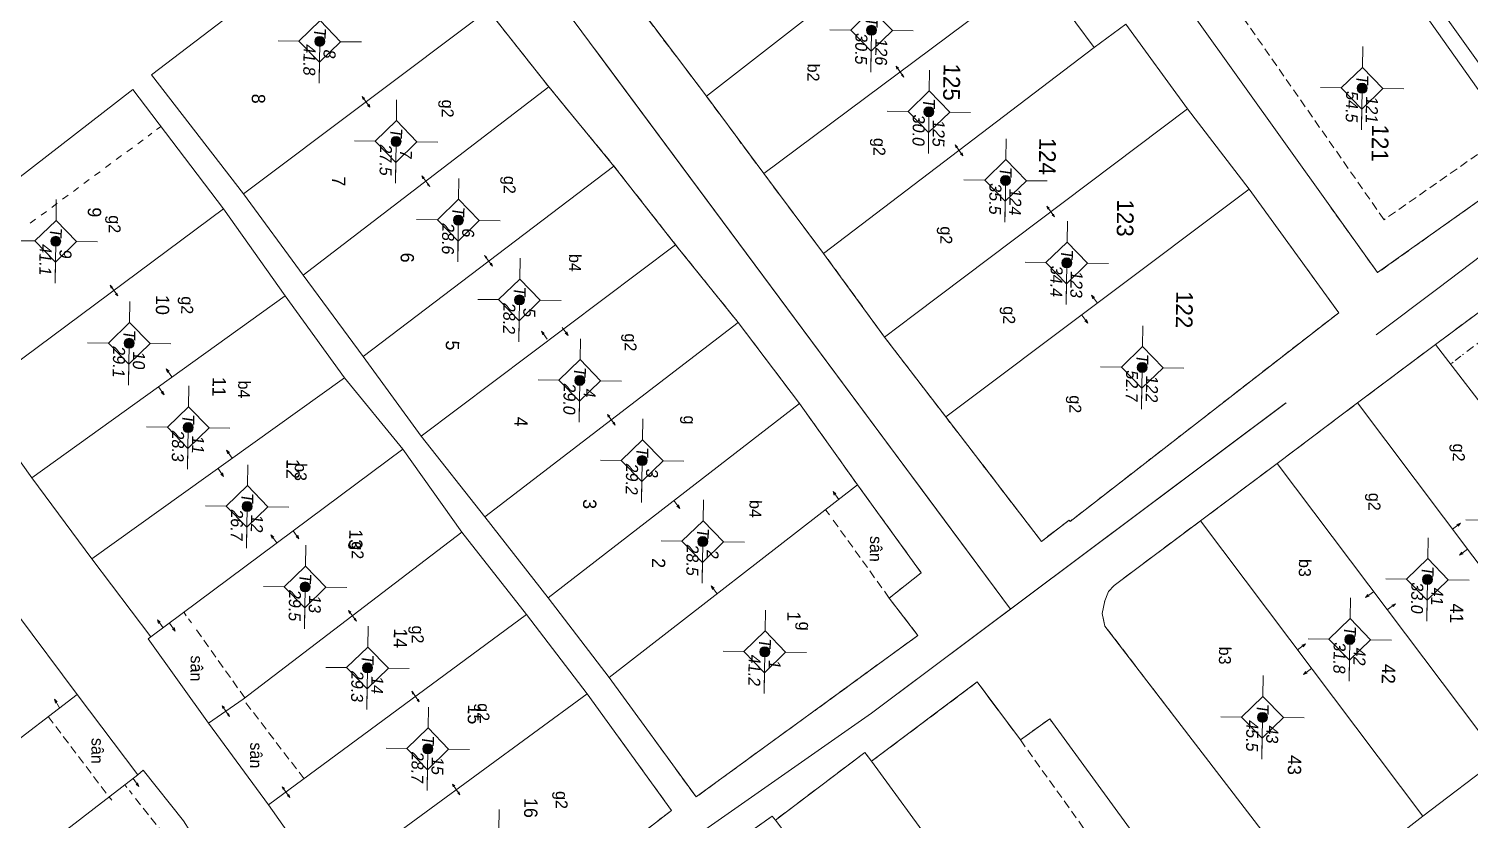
# Model space of a CAD drawing. Extents: x 601689 to 602595, y 1189742 to 1190763.
# Drawn here: x 602143.96 to 602187.18, y 1190219.54 to 1190243.26 of the extents above; entities that cross this region are included whole.
import ezdxf
from ezdxf.enums import TextEntityAlignment as Align

# ---------------------------------------------------------------- set-up
doc = ezdxf.new("R2010")
doc.units = 0
doc.header["$MEASUREMENT"] = 0
doc.linetypes.add('HIDDEN', pattern=[0.375, 0.25, -0.125])
for name, color, linetype in [('10', 250, 'Continuous'), ('11', 7, 'Continuous'), ('13', 7, 'Continuous'), ('14', 7, 'Continuous'), ('15', 7, 'Continuous'), ('16', 7, 'Continuous'), ('22', 7, 'Continuous'), ('53', 7, 'Continuous'), ('57', 7, 'Continuous')]:
    doc.layers.add(name, color=color, linetype=linetype)
doc.styles.add('TXT', font='vnshx.shx')

# ---------------------------------------------------------------- blocks, each defined once
blk = doc.blocks.new('NH3R')
at = {"layer": '16', "color": 7, "linetype": 'Continuous', "lineweight": 0}
for p, q in [((0, 0), (0.297, -0.005)), ((0.297, -0.005), (0.186, 0.031)), ((0.297, -0.005), (0.189, -0.033))]:
    blk.add_line(p, q, dxfattribs=at)
blk = doc.blocks.new('*M867867867867')
at = {"layer": '13', "color": 3, "linetype": 'Continuous', "lineweight": 0}
blk.add_line((602612.687, 1189851.477), (602613.707, 1189851.477), dxfattribs=at)
at = {"layer": '13', "color": 3, "linetype": 'Continuous', "lineweight": 0, "style": 'TXT', "oblique": 7.6055}
blk.add_text('T', height=0.36, dxfattribs=at).set_placement((602612.49, 1189851.477), align=Align.MIDDLE_RIGHT)
for s, p in [('41', (602612.837, 1189851.777)), ('33.0', (602612.687, 1189851.177))]:
    blk.add_text(s, height=0.36, dxfattribs=at).set_placement(p, align=Align.MIDDLE_LEFT)
blk = doc.blocks.new('*M870870870870')
at = {"layer": '13', "color": 3, "linetype": 'Continuous', "lineweight": 0}
blk.add_line((602614.518, 1189849.174), (602615.538, 1189849.174), dxfattribs=at)
at = {"layer": '13', "color": 3, "linetype": 'Continuous', "lineweight": 0, "style": 'TXT', "oblique": 7.6055}
for s, p in [('42', (602614.668, 1189849.474)), ('31.8', (602614.518, 1189848.874))]:
    blk.add_text(s, height=0.36, dxfattribs=at).set_placement(p, align=Align.MIDDLE_LEFT)
blk.add_text('T', height=0.36, dxfattribs=at).set_placement((602614.321, 1189849.174), align=Align.MIDDLE_RIGHT)
blk = doc.blocks.new('*M873873873873')
at = {"layer": '13', "color": 3, "linetype": 'Continuous', "lineweight": 0}
blk.add_line((602616.89, 1189846.591), (602617.91, 1189846.591), dxfattribs=at)
at = {"layer": '13', "color": 3, "linetype": 'Continuous', "lineweight": 0, "style": 'TXT', "oblique": 7.6055}
for s, p in [('43', (602617.04, 1189846.891)), ('45.5', (602616.89, 1189846.291))]:
    blk.add_text(s, height=0.36, dxfattribs=at).set_placement(p, align=Align.MIDDLE_LEFT)
blk.add_text('T', height=0.36, dxfattribs=at).set_placement((602616.693, 1189846.591), align=Align.MIDDLE_RIGHT)
blk = doc.blocks.new('CENTRD')
at = {"layer": '11', "linetype": 'Continuous', "lineweight": 0}
h = blk.add_hatch(color=2, dxfattribs=at)
edge = h.paths.add_edge_path()
edge.add_arc((0, 0), 0.15, 0, 360)
at = {"layer": '11', "color": 2, "linetype": 'Continuous', "lineweight": 0}
for p, q in [((0, 1.25), (0, 0.625)), ((0, 0.625), (-0.625, 0)), ((0.625, 0), (0, 0.625)), ((-0.625, 0), (-1.25, 0)), ((-0.625, 0), (0, -0.625)), ((0, -0.625), (0.625, 0)), ((1.25, 0), (0.625, 0)), ((0, -0.625), (0, -1.25))]:
    blk.add_line(p, q, dxfattribs=at)
blk.add_circle((0, 0), 0.15, dxfattribs=at)
blk = doc.blocks.new('NH3')
at = {"layer": '16', "color": 7, "linetype": 'Continuous', "lineweight": 0}
for p, q in [((-0.199, -0.002), (-0.113, 0.021)), ((0.197, -0.012), (0.107, 0.015)), ((-0.199, -0.002), (0.197, -0.012)), ((-0.199, -0.002), (-0.116, -0.035)), ((0.197, -0.012), (0.104, -0.027))]:
    blk.add_line(p, q, dxfattribs=at)
blk = doc.blocks.new('*M986986986986')
at = {"layer": '13', "color": 3, "linetype": 'Continuous', "lineweight": 0}
blk.add_line((602597.997, 1189849.305), (602599.017, 1189849.305), dxfattribs=at)
at = {"layer": '13', "color": 3, "linetype": 'Continuous', "lineweight": 0, "style": 'TXT', "oblique": 7.6055}
blk.add_text('T', height=0.36, dxfattribs=at).set_placement((602597.8, 1189849.305), align=Align.MIDDLE_RIGHT)
for s, p in [('121', (602598.147, 1189849.605)), ('54.5', (602597.997, 1189849.005))]:
    blk.add_text(s, height=0.36, dxfattribs=at).set_placement(p, align=Align.MIDDLE_LEFT)
blk = doc.blocks.new('*M1001100110011001')
at = {"layer": '13', "color": 3, "linetype": 'Continuous', "lineweight": 0}
blk.add_line((602606.457, 1189842.832), (602607.477, 1189842.832), dxfattribs=at)
at = {"layer": '13', "color": 3, "linetype": 'Continuous', "lineweight": 0, "style": 'TXT', "oblique": 7.6055}
blk.add_text('T', height=0.36, dxfattribs=at).set_placement((602606.26, 1189842.832), align=Align.MIDDLE_RIGHT)
for s, p in [('122', (602606.607, 1189843.132)), ('52.7', (602606.457, 1189842.532))]:
    blk.add_text(s, height=0.36, dxfattribs=at).set_placement(p, align=Align.MIDDLE_LEFT)
blk = doc.blocks.new('*M1005100510051005')
at = {"layer": '13', "color": 3, "linetype": 'Continuous', "lineweight": 0}
blk.add_line((602603.358, 1189840.525), (602604.378, 1189840.525), dxfattribs=at)
at = {"layer": '13', "color": 3, "linetype": 'Continuous', "lineweight": 0, "style": 'TXT', "oblique": 7.6055}
for s, p in [('123', (602603.508, 1189840.825)), ('34.4', (602603.358, 1189840.225))]:
    blk.add_text(s, height=0.36, dxfattribs=at).set_placement(p, align=Align.MIDDLE_LEFT)
blk.add_text('T', height=0.36, dxfattribs=at).set_placement((602603.161, 1189840.525), align=Align.MIDDLE_RIGHT)
blk = doc.blocks.new('*M1011101110111011')
at = {"layer": '13', "color": 3, "linetype": 'Continuous', "lineweight": 0}
blk.add_line((602600.913, 1189838.654), (602601.933, 1189838.654), dxfattribs=at)
at = {"layer": '13', "color": 3, "linetype": 'Continuous', "lineweight": 0, "style": 'TXT', "oblique": 7.6055}
for s, p in [('124', (602601.063, 1189838.954)), ('35.5', (602600.913, 1189838.354))]:
    blk.add_text(s, height=0.36, dxfattribs=at).set_placement(p, align=Align.MIDDLE_LEFT)
blk.add_text('T', height=0.36, dxfattribs=at).set_placement((602600.716, 1189838.654), align=Align.MIDDLE_RIGHT)
blk = doc.blocks.new('*M1017101710171017')
at = {"layer": '13', "color": 3, "linetype": 'Continuous', "lineweight": 0}
blk.add_line((602598.89, 1189836.327), (602599.91, 1189836.327), dxfattribs=at)
at = {"layer": '13', "color": 3, "linetype": 'Continuous', "lineweight": 0, "style": 'TXT', "oblique": 7.6055}
for s, p in [('125', (602599.04, 1189836.627)), ('30.0', (602598.89, 1189836.027))]:
    blk.add_text(s, height=0.36, dxfattribs=at).set_placement(p, align=Align.MIDDLE_LEFT)
blk.add_text('T', height=0.36, dxfattribs=at).set_placement((602598.693, 1189836.327), align=Align.MIDDLE_RIGHT)
blk = doc.blocks.new('*M1021102110211021')
at = {"layer": '13', "color": 3, "linetype": 'Continuous', "lineweight": 0}
blk.add_line((602596.475, 1189834.57), (602597.495, 1189834.57), dxfattribs=at)
at = {"layer": '13', "color": 3, "linetype": 'Continuous', "lineweight": 0, "style": 'TXT', "oblique": 7.6055}
for s, p in [('126', (602596.625, 1189834.87)), ('30.5', (602596.475, 1189834.27))]:
    blk.add_text(s, height=0.36, dxfattribs=at).set_placement(p, align=Align.MIDDLE_LEFT)
blk.add_text('T', height=0.36, dxfattribs=at).set_placement((602596.278, 1189834.57), align=Align.MIDDLE_RIGHT)
blk = doc.blocks.new('*M1716171617161716')
at = {"layer": '13', "color": 3, "linetype": 'Continuous', "lineweight": 0}
blk.add_line((602615.143, 1189831.639), (602616.163, 1189831.639), dxfattribs=at)
at = {"layer": '13', "color": 3, "linetype": 'Continuous', "lineweight": 0, "style": 'TXT', "oblique": 7.6055}
blk.add_text('T', height=0.36, dxfattribs=at).set_placement((602614.946, 1189831.639), align=Align.MIDDLE_RIGHT)
for s, p in [('1', (602615.293, 1189831.939)), ('41.2', (602615.143, 1189831.339))]:
    blk.add_text(s, height=0.36, dxfattribs=at).set_placement(p, align=Align.MIDDLE_LEFT)
blk = doc.blocks.new('*M1717171717171717')
at = {"layer": '13', "color": 3, "linetype": 'Continuous', "lineweight": 0}
blk.add_line((602611.867, 1189829.732), (602612.887, 1189829.732), dxfattribs=at)
at = {"layer": '13', "color": 3, "linetype": 'Continuous', "lineweight": 0, "style": 'TXT', "oblique": 7.6055}
for s, p in [('2', (602612.017, 1189830.032)), ('28.5', (602611.867, 1189829.432))]:
    blk.add_text(s, height=0.36, dxfattribs=at).set_placement(p, align=Align.MIDDLE_LEFT)
blk.add_text('T', height=0.36, dxfattribs=at).set_placement((602611.67, 1189829.732), align=Align.MIDDLE_RIGHT)
blk = doc.blocks.new('*M1718171817181718')
at = {"layer": '13', "color": 3, "linetype": 'Continuous', "lineweight": 0}
blk.add_line((602609.468, 1189827.881), (602610.488, 1189827.881), dxfattribs=at)
at = {"layer": '13', "color": 3, "linetype": 'Continuous', "lineweight": 0, "style": 'TXT', "oblique": 7.6055}
for s, p in [('3', (602609.618, 1189828.181)), ('29.2', (602609.468, 1189827.581))]:
    blk.add_text(s, height=0.36, dxfattribs=at).set_placement(p, align=Align.MIDDLE_LEFT)
blk.add_text('T', height=0.36, dxfattribs=at).set_placement((602609.271, 1189827.881), align=Align.MIDDLE_RIGHT)
blk = doc.blocks.new('*M1719171917191719')
at = {"layer": '13', "color": 3, "linetype": 'Continuous', "lineweight": 0}
blk.add_line((602607.093, 1189825.974), (602608.113, 1189825.974), dxfattribs=at)
at = {"layer": '13', "color": 3, "linetype": 'Continuous', "lineweight": 0, "style": 'TXT', "oblique": 7.6055}
blk.add_text('T', height=0.36, dxfattribs=at).set_placement((602606.896, 1189825.974), align=Align.MIDDLE_RIGHT)
for s, p in [('4', (602607.243, 1189826.274)), ('29.0', (602607.093, 1189825.674))]:
    blk.add_text(s, height=0.36, dxfattribs=at).set_placement(p, align=Align.MIDDLE_LEFT)
blk = doc.blocks.new('*M1720172017201720')
at = {"layer": '13', "color": 3, "linetype": 'Continuous', "lineweight": 0}
blk.add_line((602604.707, 1189824.132), (602605.727, 1189824.132), dxfattribs=at)
at = {"layer": '13', "color": 3, "linetype": 'Continuous', "lineweight": 0, "style": 'TXT', "oblique": 7.6055}
for s, p in [('5', (602604.857, 1189824.432)), ('28.2', (602604.707, 1189823.832))]:
    blk.add_text(s, height=0.36, dxfattribs=at).set_placement(p, align=Align.MIDDLE_LEFT)
blk.add_text('T', height=0.36, dxfattribs=at).set_placement((602604.51, 1189824.132), align=Align.MIDDLE_RIGHT)
blk = doc.blocks.new('*M1722172217221722')
at = {"layer": '13', "color": 3, "linetype": 'Continuous', "lineweight": 0}
blk.add_line((602602.343, 1189822.265), (602603.363, 1189822.265), dxfattribs=at)
at = {"layer": '13', "color": 3, "linetype": 'Continuous', "lineweight": 0, "style": 'TXT', "oblique": 7.6055}
for s, p in [('6', (602602.493, 1189822.565)), ('28.6', (602602.343, 1189821.965))]:
    blk.add_text(s, height=0.36, dxfattribs=at).set_placement(p, align=Align.MIDDLE_LEFT)
blk.add_text('T', height=0.36, dxfattribs=at).set_placement((602602.146, 1189822.265), align=Align.MIDDLE_RIGHT)
blk = doc.blocks.new('*M1723172317231723')
at = {"layer": '13', "color": 3, "linetype": 'Continuous', "lineweight": 0}
blk.add_line((602618.197, 1189821.578), (602619.217, 1189821.578), dxfattribs=at)
at = {"layer": '13', "color": 3, "linetype": 'Continuous', "lineweight": 0, "style": 'TXT', "oblique": 7.6055}
for s, p in [('15', (602618.347, 1189821.878)), ('28.7', (602618.197, 1189821.278))]:
    blk.add_text(s, height=0.36, dxfattribs=at).set_placement(p, align=Align.MIDDLE_LEFT)
blk.add_text('T', height=0.36, dxfattribs=at).set_placement((602618, 1189821.578), align=Align.MIDDLE_RIGHT)
blk = doc.blocks.new('*M1724172417241724')
at = {"layer": '13', "color": 3, "linetype": 'Continuous', "lineweight": 0}
blk.add_line((602600.014, 1189820.363), (602601.034, 1189820.363), dxfattribs=at)
at = {"layer": '13', "color": 3, "linetype": 'Continuous', "lineweight": 0, "style": 'TXT', "oblique": 7.6055}
blk.add_text('T', height=0.36, dxfattribs=at).set_placement((602599.817, 1189820.363), align=Align.MIDDLE_RIGHT)
for s, p in [('7', (602600.164, 1189820.663)), ('27.5', (602600.014, 1189820.063))]:
    blk.add_text(s, height=0.36, dxfattribs=at).set_placement(p, align=Align.MIDDLE_LEFT)
blk = doc.blocks.new('*M1725172517251725')
at = {"layer": '13', "color": 3, "linetype": 'Continuous', "lineweight": 0}
blk.add_line((602615.799, 1189819.736), (602616.819, 1189819.736), dxfattribs=at)
at = {"layer": '13', "color": 3, "linetype": 'Continuous', "lineweight": 0, "style": 'TXT', "oblique": 7.6055}
for s, p in [('14', (602615.949, 1189820.036)), ('29.3', (602615.799, 1189819.436))]:
    blk.add_text(s, height=0.36, dxfattribs=at).set_placement(p, align=Align.MIDDLE_LEFT)
blk.add_text('T', height=0.36, dxfattribs=at).set_placement((602615.602, 1189819.736), align=Align.MIDDLE_RIGHT)
blk = doc.blocks.new('*M1726172617261726')
at = {"layer": '13', "color": 3, "linetype": 'Continuous', "lineweight": 0}
blk.add_line((602597.046, 1189818.031), (602598.066, 1189818.031), dxfattribs=at)
at = {"layer": '13', "color": 3, "linetype": 'Continuous', "lineweight": 0, "style": 'TXT', "oblique": 7.6055}
for s, p in [('8', (602597.196, 1189818.331)), ('41.8', (602597.046, 1189817.731))]:
    blk.add_text(s, height=0.36, dxfattribs=at).set_placement(p, align=Align.MIDDLE_LEFT)
blk.add_text('T', height=0.36, dxfattribs=at).set_placement((602596.849, 1189818.031), align=Align.MIDDLE_RIGHT)
blk = doc.blocks.new('*M1727172717271727')
at = {"layer": '13', "color": 3, "linetype": 'Continuous', "lineweight": 0}
blk.add_line((602613.401, 1189817.829), (602614.421, 1189817.829), dxfattribs=at)
at = {"layer": '13', "color": 3, "linetype": 'Continuous', "lineweight": 0, "style": 'TXT', "oblique": 7.6055}
blk.add_text('T', height=0.36, dxfattribs=at).set_placement((602613.204, 1189817.829), align=Align.MIDDLE_RIGHT)
for s, p in [('13', (602613.551, 1189818.129)), ('29.5', (602613.401, 1189817.529))]:
    blk.add_text(s, height=0.36, dxfattribs=at).set_placement(p, align=Align.MIDDLE_LEFT)
blk = doc.blocks.new('*M1729172917291729')
at = {"layer": '13', "color": 3, "linetype": 'Continuous', "lineweight": 0}
blk.add_line((602611.012, 1189816.057), (602612.032, 1189816.057), dxfattribs=at)
at = {"layer": '13', "color": 3, "linetype": 'Continuous', "lineweight": 0, "style": 'TXT', "oblique": 7.6055}
blk.add_text('T', height=0.36, dxfattribs=at).set_placement((602610.815, 1189816.057), align=Align.MIDDLE_RIGHT)
for s, p in [('12', (602611.162, 1189816.357)), ('26.7', (602611.012, 1189815.757))]:
    blk.add_text(s, height=0.36, dxfattribs=at).set_placement(p, align=Align.MIDDLE_LEFT)
blk = doc.blocks.new('*M1731173117311731')
at = {"layer": '13', "color": 3, "linetype": 'Continuous', "lineweight": 0}
blk.add_line((602608.675, 1189814.255), (602609.695, 1189814.255), dxfattribs=at)
at = {"layer": '13', "color": 3, "linetype": 'Continuous', "lineweight": 0, "style": 'TXT', "oblique": 7.6055}
for s, p in [('11', (602608.825, 1189814.555)), ('28.3', (602608.675, 1189813.955))]:
    blk.add_text(s, height=0.36, dxfattribs=at).set_placement(p, align=Align.MIDDLE_LEFT)
blk.add_text('T', height=0.36, dxfattribs=at).set_placement((602608.478, 1189814.255), align=Align.MIDDLE_RIGHT)
blk = doc.blocks.new('*M1733173317331733')
at = {"layer": '13', "color": 3, "linetype": 'Continuous', "lineweight": 0}
blk.add_line((602606.176, 1189812.449), (602607.196, 1189812.449), dxfattribs=at)
at = {"layer": '13', "color": 3, "linetype": 'Continuous', "lineweight": 0, "style": 'TXT', "oblique": 7.6055}
for s, p in [('10', (602606.326, 1189812.749)), ('29.1', (602606.176, 1189812.149))]:
    blk.add_text(s, height=0.36, dxfattribs=at).set_placement(p, align=Align.MIDDLE_LEFT)
blk.add_text('T', height=0.36, dxfattribs=at).set_placement((602605.979, 1189812.449), align=Align.MIDDLE_RIGHT)
blk = doc.blocks.new('*M1736173617361736')
at = {"layer": '13', "color": 3, "linetype": 'Continuous', "lineweight": 0}
blk.add_line((602603.151, 1189810.202), (602604.171, 1189810.202), dxfattribs=at)
at = {"layer": '13', "color": 3, "linetype": 'Continuous', "lineweight": 0, "style": 'TXT', "oblique": 7.6055}
for s, p in [('9', (602603.301, 1189810.502)), ('41.1', (602603.151, 1189809.902))]:
    blk.add_text(s, height=0.36, dxfattribs=at).set_placement(p, align=Align.MIDDLE_LEFT)
blk.add_text('T', height=0.36, dxfattribs=at).set_placement((602602.954, 1189810.202), align=Align.MIDDLE_RIGHT)

msp = doc.modelspace()

# ---------------------------------------------------------------- linework, layer by layer
at = {"layer": '10', "color": 7, "linetype": 'Continuous', "lineweight": 0}
for p, q in [((602172.337, 1190247.504), (602164.28, 1190241.235)), ((602174.182, 1190245.019), (602165.999, 1190238.921)), ((602174.182, 1190245.019), (602175.911, 1190242.695)), ((602157.735, 1190243.815), (602150.399, 1190238.315)), ((602157.735, 1190243.815), (602159.554, 1190241.519)), ((602164.28, 1190241.235), (602162.394, 1190243.731)), ((602175.911, 1190242.695), (602167.796, 1190236.526)), ((602152.186, 1190235.871), (602159.554, 1190241.519)), ((602159.554, 1190241.519), (602161.501, 1190239.143)), ((602165.999, 1190238.921), (602164.28, 1190241.235)), ((602180.552, 1190238.451), (602178.706, 1190240.857)), ((602161.501, 1190239.143), (602153.993, 1190233.435)), ((602161.501, 1190239.143), (602163.359, 1190236.787)), ((602167.796, 1190236.526), (602165.999, 1190238.921)), ((602150.399, 1190238.315), (602152.186, 1190235.871)), ((602180.552, 1190238.451), (602171.458, 1190231.625)), ((602149.804, 1190237.863), (602151.648, 1190235.257)), ((602163.359, 1190236.787), (602155.73, 1190231.052)), ((602163.359, 1190236.787), (602165.237, 1190234.451)), ((602169.622, 1190234.021), (602167.796, 1190236.526)), ((602152.186, 1190235.871), (602153.993, 1190233.435)), ((602186.139, 1190233.794), (602188.594, 1190235.621)), ((602144.052, 1190229.801), (602151.648, 1190235.257)), ((602151.648, 1190235.257), (602153.433, 1190232.793)), ((602165.237, 1190234.451), (602157.637, 1190228.635)), ((602165.237, 1190234.451), (602167.074, 1190232.026)), ((602171.458, 1190231.625), (602169.622, 1190234.021)), ((602183.805, 1190232.046), (602186.139, 1190233.794)), ((602186.139, 1190233.794), (602192.8, 1190225.133)), ((602153.993, 1190233.435), (602155.73, 1190231.052)), ((602153.433, 1190232.793), (602145.849, 1190227.377)), ((602153.433, 1190232.793), (602155.175, 1190230.659)), ((602144.052, 1190229.801), (602142.296, 1190232.256)), ((602167.074, 1190232.026), (602159.533, 1190226.209)), ((602167.074, 1190232.026), (602168.811, 1190229.592)), ((602181.4, 1190230.23), (602183.805, 1190232.046)), ((602183.805, 1190232.046), (602190.405, 1190223.275)), ((602155.73, 1190231.052), (602157.637, 1190228.635)), ((602155.175, 1190230.659), (602147.627, 1190225.033)), ((602155.175, 1190230.659), (602156.951, 1190228.175)), ((602179.096, 1190228.511), (602181.4, 1190230.23)), ((602181.4, 1190230.23), (602187.991, 1190221.478)), ((602145.849, 1190227.377), (602144.052, 1190229.801)), ((602168.811, 1190229.592), (602161.361, 1190223.814)), ((602157.637, 1190228.635), (602159.533, 1190226.209)), ((602156.951, 1190228.175), (602158.887, 1190225.708)), ((602185.765, 1190219.659), (602179.096, 1190228.511)), ((602147.627, 1190225.033), (602145.849, 1190227.377)), ((602159.533, 1190226.209), (602161.361, 1190223.814)), ((602158.887, 1190225.708), (602151.148, 1190220.004)), ((602158.887, 1190225.708), (602160.705, 1190223.333)), ((602160.705, 1190223.333), (602152.866, 1190217.59)), ((602145.414, 1190223.313), (602136.348, 1190216.347)), ((602147.23, 1190220.898), (602145.414, 1190223.313)), ((602151.148, 1190220.004), (602149.352, 1190222.448)), ((602169.227, 1190221.306), (602176.001, 1190212.092)), ((602137.953, 1190213.774), (602147.23, 1190220.898)), ((602152.866, 1190217.59), (602151.148, 1190220.004)), ((602173.455, 1190210.187), (602166.352, 1190219.545))]:
    msp.add_line(p, q, dxfattribs=at)
for points in [[(602191.01, 1190242.629), (602188.456, 1190240.823), (602183.961, 1190247.105), (602184.042, 1190247.164), (602182.346, 1190249.667)], [(602150.399, 1190238.315), (602147.638, 1190241.873), (602154.136, 1190246.834), (602155.006, 1190247.472), (602157.735, 1190243.815)], [(602183.362, 1190247.173), (602189.003, 1190239.215), (602184.408, 1190235.949), (602178.884, 1190243.665)], [(602178.706, 1190240.857), (602176.861, 1190243.392), (602175.911, 1190242.695)], [(602149.804, 1190237.863), (602147.082, 1190241.44), (602139.734, 1190235.751), (602142.296, 1190232.256)], [(602178.706, 1190240.857), (602170.521, 1190234.699), (602169.622, 1190234.021)], [(602171.458, 1190231.625), (602174.327, 1190227.896), (602175.157, 1190228.535), (602175.186, 1190228.495), (602183.242, 1190234.745), (602180.552, 1190238.451)], [(602142.296, 1190232.256), (602142.528, 1190232.462), (602149.804, 1190237.863)], [(602168.811, 1190229.592), (602170.724, 1190226.955), (602169.764, 1190226.198), (602170.619, 1190225.077), (602163.972, 1190220.238), (602161.361, 1190223.814)], [(602156.951, 1190228.175), (602150.391, 1190223.164), (602149.352, 1190222.448)], [(602185.765, 1190219.659), (602183.461, 1190217.871), (602182.767, 1190217.6), (602182.248, 1190217.687), (602181.863, 1190218.023), (602176.233, 1190225.36), (602176.148, 1190225.732), (602176.224, 1190226.111), (602176.337, 1190226.399), (602176.51, 1190226.576), (602179.096, 1190228.511)], [(602145.414, 1190223.313), (602143.626, 1190225.707), (602143.566, 1190225.658)], [(602147.627, 1190225.033), (602147.546, 1190224.974), (602149.352, 1190222.448)], [(602160.705, 1190223.333), (602163.236, 1190219.837), (602156.667, 1190214.767), (602155.516, 1190213.944), (602152.866, 1190217.59)], [(602176.001, 1190212.092), (602179.971, 1190215.038), (602179.198, 1190216.248), (602174.575, 1190222.582), (602173.696, 1190221.945), (602172.4, 1190223.683), (602169.227, 1190221.306)], [(602169.227, 1190221.306), (602169.031, 1190221.569), (602166.352, 1190219.545)], [(602187.991, 1190221.478), (602188.05, 1190221.397), (602185.765, 1190219.659)], [(602149.169, 1190218.621), (602148.601, 1190219.519), (602147.392, 1190221.036), (602147.23, 1190220.898)], [(602163.609, 1190217.783), (602166.254, 1190219.667), (602166.352, 1190219.545)]]:
    msp.add_lwpolyline(points, dxfattribs=at)
at = {"layer": '14', "color": 6, "linetype": 'HIDDEN', "lineweight": 0}
for p, q in [((602147.796, 1190240.241), (602147.927, 1190240.329)), ((602147.23, 1190239.809), (602147.391, 1190239.927)), ((602147.543, 1190240.044), (602147.654, 1190240.133)), ((602146.584, 1190239.337), (602146.744, 1190239.455)), ((602146.906, 1190239.573), (602147.068, 1190239.69)), ((602145.937, 1190238.857), (602146.098, 1190238.974)), ((602146.26, 1190239.102), (602146.422, 1190239.22)), ((602145.3, 1190238.385), (602145.451, 1190238.503)), ((602145.613, 1190238.62), (602145.775, 1190238.738)), ((602144.654, 1190237.904), (602144.816, 1190238.032)), ((602144.977, 1190238.15), (602145.139, 1190238.267)), ((602144.33, 1190237.668), (602144.492, 1190237.786)), ((602144.007, 1190237.433), (602144.168, 1190237.55)), ((602189.087, 1190235.084), (602186.955, 1190233.484)), ((602186.672, 1190233.268), (602186.621, 1190233.228)), ((602186.904, 1190233.444), (602186.732, 1190233.317)), ((602167.968, 1190228.694), (602167.86, 1190228.835)), ((602169.764, 1190226.198), (602168.047, 1190228.583)), ((602148.685, 1190225.667), (602148.617, 1190225.768)), ((602148.843, 1190225.456), (602148.755, 1190225.577)), ((602150.442, 1190223.204), (602148.941, 1190225.315)), ((602152.219, 1190220.78), (602150.391, 1190223.164)), ((602144.544, 1190222.644), (602146.45, 1190220.138)), ((602173.696, 1190221.945), (602178.191, 1190215.683)), ((602146.906, 1190220.522), (602146.847, 1190220.603)), ((602147.063, 1190220.319), (602146.984, 1190220.431))]:
    msp.add_line(p, q, dxfattribs=at)
for points in [[(602188.327, 1190240.135), (602184.601, 1190237.536), (602179.815, 1190244.392)], [(602148.744, 1190218.197), (602148.714, 1190218.237), (602147.151, 1190220.208)]]:
    msp.add_lwpolyline(points, dxfattribs=at)
at = {"layer": '22', "color": 7, "linetype": 'HIDDEN', "lineweight": 0}
for p, q in [((602157.735, 1190243.815), (602159.554, 1190241.519)), ((602159.554, 1190241.519), (602161.492, 1190239.163)), ((602161.492, 1190239.163), (602163.291, 1190236.868)), ((602189.003, 1190239.215), (602184.408, 1190235.949)), ((602184.408, 1190235.949), (602183.006, 1190237.897)), ((602163.291, 1190236.868), (602165.237, 1190234.451)), ((602183.242, 1190234.745), (602181.653, 1190236.936)), ((602186.139, 1190233.794), (602188.594, 1190235.621)), ((602165.237, 1190234.451), (602167.074, 1190232.026)), ((602183.805, 1190232.046), (602186.139, 1190233.794)), ((602167.074, 1190232.026), (602168.811, 1190229.592)), ((602181.4, 1190230.23), (602183.805, 1190232.046)), ((602179.096, 1190228.511), (602181.4, 1190230.23)), ((602168.811, 1190229.592), (602170.724, 1190226.955)), ((602169.714, 1190228.349), (602170.724, 1190226.955)), ((602176.51, 1190226.576), (602179.096, 1190228.511)), ((602170.724, 1190226.955), (602169.764, 1190226.198)), ((602170.724, 1190226.955), (602169.764, 1190226.198)), ((602176.224, 1190226.111), (602176.337, 1190226.399)), ((602176.337, 1190226.399), (602176.51, 1190226.576)), ((602169.764, 1190226.198), (602170.619, 1190225.077)), ((602169.764, 1190226.198), (602170.619, 1190225.077)), ((602176.148, 1190225.732), (602176.224, 1190226.111)), ((602176.233, 1190225.36), (602176.148, 1190225.732)), ((602170.619, 1190225.077), (602163.972, 1190220.238)), ((602170.619, 1190225.077), (602167.538, 1190222.829)), ((602178.286, 1190222.681), (602176.233, 1190225.36)), ((602172.4, 1190223.683), (602169.227, 1190221.306)), ((602172.4, 1190223.683), (602171.198, 1190222.779)), ((602173.097, 1190222.753), (602172.4, 1190223.683)), ((602173.696, 1190221.945), (602172.4, 1190223.683)), ((602162.244, 1190222.612), (602163.972, 1190220.238)), ((602174.575, 1190222.582), (602173.696, 1190221.945)), ((602174.634, 1190222.501), (602174.575, 1190222.582)), ((602161.569, 1190222.141), (602163.236, 1190219.837)), ((602169.031, 1190221.569), (602166.352, 1190219.545)), ((602169.227, 1190221.306), (602169.031, 1190221.569)), ((602163.236, 1190219.837), (602156.667, 1190214.767)), ((602166.254, 1190219.667), (602163.609, 1190217.783)), ((602166.254, 1190219.667), (602166.352, 1190219.545))]:
    msp.add_line(p, q, dxfattribs=at)
for points in [[(602174.712, 1190228.191), (602174.327, 1190227.896), (602171.458, 1190231.625), (602169.622, 1190234.021), (602167.796, 1190236.526), (602165.999, 1190238.921), (602164.28, 1190241.235), (602162.394, 1190243.731), (602160.654, 1190245.955), (602158.67, 1190248.562), (602158.318, 1190249.147), (602158.226, 1190249.678), (602158.33, 1190250.037), (602158.625, 1190250.393), (602161.647, 1190252.651)], [(602183.242, 1190234.745), (602175.186, 1190228.495), (602175.157, 1190228.535), (602174.327, 1190227.896), (602172.451, 1190230.342)]]:
    msp.add_lwpolyline(points, dxfattribs=at)
at = {"layer": '57', "color": 172, "linetype": 'Continuous', "lineweight": 0}
for p, q in [((602173.4, 1190225.869), (602159.221, 1190244.954)), ((602173.4, 1190225.869), (602160.939, 1190242.65)), ((602181.644, 1190232.036), (602169.308, 1190222.805)), ((602173.4, 1190225.869), (602170.533, 1190229.729))]:
    msp.add_line(p, q, dxfattribs=at)
for points in [[(602192.681, 1190242.705), (602193.841, 1190241.249), (602186.212, 1190235.474), (602184.363, 1190234.089)], [(602192.681, 1190242.705), (602193.841, 1190241.249), (602186.212, 1190235.474), (602184.363, 1190234.089)], [(602181.665, 1190232.046), (602169.227, 1190222.746), (602163.431, 1190218.696), (602156.269, 1190213.483), (602147.387, 1190206.784), (602145.16, 1190204.875), (602148.169, 1190200.373)], [(602174.693, 1190226.831), (602169.227, 1190222.746), (602163.431, 1190218.696), (602163.117, 1190218.469)]]:
    msp.add_lwpolyline(points, dxfattribs=at)

# ---------------------------------------------------------------- block references
at = {"layer": '11', "color": 2, "linetype": 'Continuous', "lineweight": 0, "rotation": 269.1680420500809}
for p in [(602152.687, 1190242.88), (602169.232, 1190243.211), (602183.944, 1190241.475), (602170.954, 1190240.771), (602154.975, 1190239.879), (602173.251, 1190238.714), (602156.843, 1190237.522), (602144.77, 1190236.889), (602175.087, 1190236.242), (602158.676, 1190235.131), (602146.973, 1190233.832), (602177.349, 1190233.11), (602160.483, 1190232.719), (602148.742, 1190231.307), (602162.355, 1190230.316), (602150.51, 1190228.944), (602188.301, 1190228.527), (602164.171, 1190227.891), (602152.247, 1190226.53), (602185.902, 1190226.755), (602183.573, 1190224.958), (602166.031, 1190224.587), (602154.119, 1190224.104), (602180.956, 1190222.623), (602155.926, 1190221.68), (602158.049, 1190218.611)]:
    msp.add_blockref('CENTRD', p, dxfattribs=at)
at = {"layer": '13', "color": 3, "linetype": 'Continuous', "lineweight": 0, "rotation": 269.1680420500809}
for name in ['*M1726172617261726', '*M1021102110211021', '*M986986986986', '*M1017101710171017', '*M1724172417241724', '*M1011101110111011', '*M1722172217221722', '*M1736173617361736', '*M1005100510051005', '*M1720172017201720', '*M1733173317331733', '*M1001100110011001', '*M1719171917191719', '*M1731173117311731', '*M1718171817181718', '*M1729172917291729', '*M1717171717171717', '*M1727172717271727', '*M867867867867', '*M870870870870', '*M1716171617161716', '*M1725172517251725', '*M873873873873', '*M1723172317231723']:
    msp.add_blockref(name, (-578790.27, 1810052.359), dxfattribs=at)
at = {"layer": '16', "color": 7, "linetype": 'Continuous', "lineweight": 0}
for name, p, xscale, yscale, rotation in [('NH3', (602170.09, 1190241.975), 1.000001245675858, 1.000001245675858, 306.6843670745737), ('NH3', (602157.742, 1190236.304), 1.000001619411923, 1.000001619411923, 127.3781664772776), ('NH3', (602146.51, 1190235.408), 0.99999844668959, 0.99999844668959, 126.7029931020267), ('NH3R', (602176.005, 1190235.034), 0.999998574853755, 0.999998574853755, 126.8926548468635), ('NH3R', (602159.51, 1190233.96), 0.9999978535519948, 0.9999978535519948, 127.5677161745628), ('NH3R', (602159.955, 1190234.304), 0.999997853551995, 0.999997853551995, 307.5677161745629), ('NH3', (602161.437, 1190231.543), 1.000001955406715, 1.000001955406715, 307.4260442709336), ('NH3R', (602163.304, 1190229.117), 0.9999987390677948, 0.9999987390677948, 307.6531779914345), ('NH3R', (602151.396, 1190227.851), 0.99999844668959, 0.99999844668959, 126.7029931020267), ('NH3R', (602151.891, 1190228.214), 0.9999984466895896, 0.9999984466895896, 306.7029931020268), ('NH3R', (602184.288, 1190226.389), 1.000001706419296, 1.000001706419296, 216.9887136390046), ('NH3R', (602184.7, 1190225.853), 1.000001706419296, 1.000001706419296, 36.98871363900465), ('NH3R', (602147.991, 1190225.307), 0.99999844668959, 0.99999844668959, 126.7029931020267), ('NH3', (602153.676, 1190225.669), 1.000001619411923, 1.000001619411923, 307.3781664772776), ('NH3R', (602148.183, 1190225.445), 0.9999984466895896, 0.9999984466895896, 306.7029931020268), ('NH3R', (602182.003, 1190224.65), 1.000001706419296, 1.000001706419296, 36.98871363900465), ('NH3R', (602182.426, 1190224.085), 1.000001706419296, 1.000001706419296, 216.9887136390046), ('NH3', (602155.553, 1190223.243), 1.000002842740344, 1.000002842740344, 126.4736881227221), ('NH3', (602149.877, 1190222.812), 1.000002119631044, 1.000002119631044, 306.2175525453386), ('NH3R', (602147.089, 1190220.789), 1.00000104693031, 1.00000104693031, 307.5301321559879), ('NH3', (602151.684, 1190220.386), 1.000002119631044, 1.000002119631044, 306.2175525453386), ('NH3', (602156.785, 1190220.466), 1.000002119631044, 1.000002119631044, 306.2175525453386)]:
    msp.add_blockref(name, p, dxfattribs=dict(at, xscale=xscale, yscale=yscale, rotation=rotation))
for name, p, rotation in [('NH3', (602154.068, 1190241.065), 126.8551908469025), ('NH3', (602171.848, 1190239.611), 127.2449476368798), ('NH3', (602155.875, 1190238.69), 307.4822543964743), ('NH3', (602174.613, 1190237.783), 306.9594163112343), ('NH3R', (602175.541, 1190234.68), 307.0073402308781), ('NH3R', (602148.254, 1190232.824), 125.6839941374152), ('NH3R', (602147.85, 1190232.529), 305.6839941374152), ('NH3R', (602150.061, 1190230.389), 125.53175115509), ('NH3R', (602149.637, 1190230.085), 305.53175115509), ('NH3R', (602168.255, 1190229.15), 127.69059620401), ('NH3R', (602186.653, 1190228.267), 36.9594163112344), ('NH3R', (602187.105, 1190227.661), 216.9594163112344), ('NH3R', (602164.606, 1190226.329), 127.69059620401), ('NH3R', (602144.888, 1190222.91), 121.5166200710606)]:
    msp.add_blockref(name, p, dxfattribs=dict(at, rotation=rotation))

# ---------------------------------------------------------------- texts
at = {"layer": '15', "color": 7, "linetype": 'Continuous', "lineweight": 0, "style": 'TXT'}
for s, p in [('b2', (602167.31, 1190241.947)), ('g2', (602156.345, 1190240.867)), ('g2', (602169.29, 1190239.719)), ('g2', (602158.203, 1190238.581)), ('g2', (602146.357, 1190237.403)), ('g2', (602171.294, 1190237.071)), ('b4', (602160.161, 1190236.244)), ('g2', (602148.534, 1190234.974)), ('g2', (602173.181, 1190234.676)), ('g2', (602161.829, 1190233.861)), ('b4', (602150.239, 1190232.45)), ('g2', (602175.165, 1190232.008)), ('g', (602163.597, 1190231.535)), ('g2', (602186.665, 1190230.56)), ('b3', (602151.936, 1190229.977)), ('b4', (602165.571, 1190228.87)), ('g2', (602184.135, 1190229.085)), ('g2', (602153.643, 1190227.633)), ('s%%169n', (602169.184, 1190227.672)), ('b3', (602182.047, 1190227.103)), ('g2', (602155.448, 1190225.108)), ('g', (602167.053, 1190225.358)), ('b3', (602179.651, 1190224.476)), ('s%%169n', (602148.814, 1190224.091)), ('g2', (602157.417, 1190222.781)), ('s%%169n', (602145.841, 1190221.621)), ('s%%169n', (602150.598, 1190221.486)), ('g2', (602159.761, 1190220.149))]:
    msp.add_text(s, height=0.36, rotation=269.2144, dxfattribs=at).set_placement(p, align=Align.CENTER)
at = {"layer": '53', "color": 200, "linetype": 'Continuous', "lineweight": 0, "style": 'TXT'}
for s, height, p in [('125', 0.5, (602171.644, 1190242.214)), ('8', 0.4, (602150.851, 1190241.309)), ('121', 0.5, (602184.49, 1190240.387)), ('124', 0.5, (602174.513, 1190239.994)), ('7', 0.4, (602153.257, 1190238.836)), ('123', 0.5, (602176.849, 1190238.142)), ('9', 0.4, (602145.934, 1190237.906)), ('6', 0.4, (602155.315, 1190236.547)), ('10', 0.4, (602147.978, 1190235.278)), ('122', 0.5, (602178.621, 1190235.398)), ('5', 0.4, (602156.669, 1190233.918)), ('11', 0.4, (602149.674, 1190232.825)), ('4', 0.4, (602158.728, 1190231.63)), ('12', 0.4, (602151.891, 1190230.364)), ('3', 0.4, (602160.784, 1190229.162)), ('13', 0.4, (602153.772, 1190228.258)), ('2', 0.4, (602162.85, 1190227.394)), ('41', 0.4, (602186.783, 1190226.035)), ('1', 0.4, (602166.908, 1190225.798)), ('14', 0.4, (602155.111, 1190225.289)), ('42', 0.4, (602184.738, 1190224.223)), ('15', 0.4, (602157.33, 1190223.009)), ('43', 0.4, (602181.92, 1190221.492)), ('16', 0.4, (602159.021, 1190220.206))]:
    msp.add_text(s, height=height, rotation=269.2144, dxfattribs=at).set_placement(p, align=Align.MIDDLE_LEFT)

doc.saveas('drawing.dxf')
